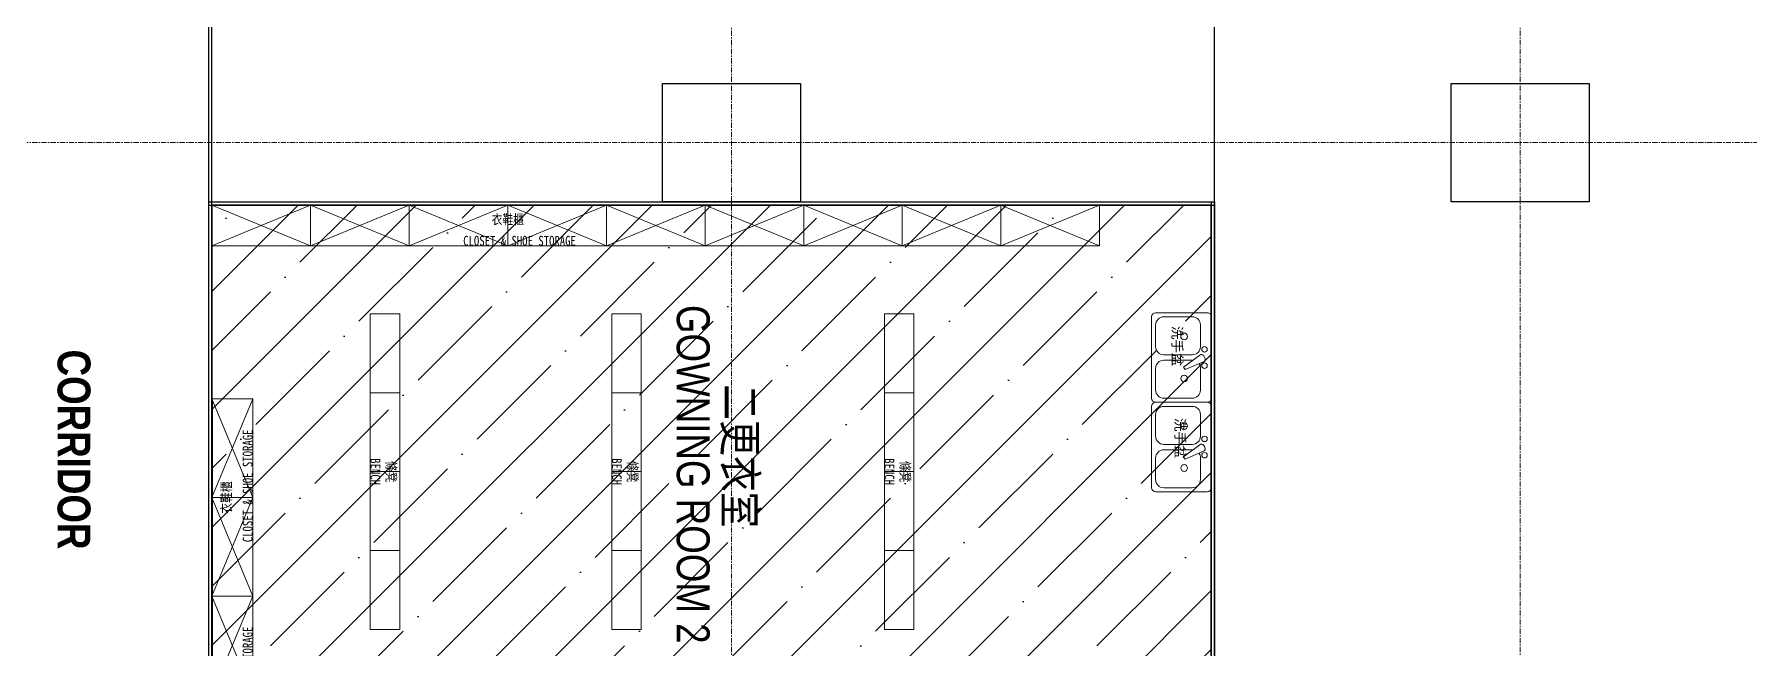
# Model space of a CAD drawing. Extents: x -15449 to 568150, y -1239737 to 53667.
# Drawn here: x 461811 to 487903, y -128236 to -118886 of the extents above; entities that cross this region are included whole.
import ezdxf

# ---------------------------------------------------------------- set-up
doc = ezdxf.new("R2010")
doc.units = 0
doc.header["$LTSCALE"] = 8
doc.linetypes.add('IDA - Grid Line', pattern=[3500, 2000, -500, 500, -500])
doc.layers.get('0').update_dxf_attribs({"color": 1, "linetype": 'CONTINUOUS'})
doc.layers.add('000_CTCI_CSA', color=7, linetype='CONTINUOUS')
doc.layers.add('高架地板', color=241, linetype='CONTINUOUS')
doc.layers.add('A-_ANOTGRID_E', color=7, linetype='CONTINUOUS', lineweight=9)
doc.layers.add('Block - Cargo Lift_dwg', color=7, linetype='CONTINUOUS', lineweight=9, true_color=0x767676)
doc.styles.add('Site Area', font='arial.ttf', dxfattribs={"width": 0.8})
doc.styles.add('x_plan$0$XFL10-layout-XXX$0$Standard', font='txt')

# ---------------------------------------------------------------- blocks, each defined once
blk = doc.blocks.new('column grid')
at = {"color": 252, "elevation": 0}
for points in [[(-48454.4, -70339.3), (-46354.4, -70339.3), (-46354.4, -72139.3), (-48454.4, -72139.3)], [(-36454.4, -70339.4), (-34354.4, -70339.4), (-34354.4, -72139.4), (-36454.4, -72139.4)]]:
    blk.add_lwpolyline(points, close=True, dxfattribs=at)
at = {"layer": 'A-_ANOTGRID_E', "color": 8, "linetype": 'IDA - Grid Line', "ltscale": 0.005, "true_color": 0x808080}
for p, q in [((-47404.4, 9427, 0), (-47404.4, -120414.2, 0)), ((-35404.4, 9427, 0), (-35404.4, -120414.2, 0)), ((29680.4, -71238.8, 0), (-104784.6, -71238.8, 0))]:
    blk.add_line(p, q, dxfattribs=at)
blk = doc.blocks.new('CTCI_Building Footprint and Grid')
at = {"color": 252}
blk.add_blockref('column grid', (1987651, -866033, 0), dxfattribs=at)
blk = doc.blocks.new('x_plan$0$XFL30-ARCH-PA$0$A$C61426207')
for p, q in [((0, 33, 0), (0, 451, 0)), ((33, 484, 0), (693, 484, 0)), ((365, 432, 0), (350, 423, 0)), ((397, 421, 0), (461, 271, 0)), ((726, 451, 0), (726, 33, 0)), ((33, 330, 0), (33, 99, 0)), ((275, 396, 0), (99, 396, 0)), ((341, 99, 0), (341, 330, 0)), ((441, 260, 0), (344, 390, 0)), ((385, 329, 0), (385, 99, 0)), ((627, 396, 0), (451, 396, 0)), ((693, 99, 0), (693, 330, 0)), ((461, 271, 0), (441, 260, 0)), ((693, 0, 0), (33, 0, 0)), ((99, 33, 0), (275, 33, 0)), ((451, 33, 0), (627, 33, 0))]:
    blk.add_line(p, q)
at = {"extrusion": (0, 0, -1)}
for centre, major_axis, start_param, end_param in [((33, 451, 0), (23.3, -23.3), 2.356194, 3.926991), ((361, 404, 0), (15.6, 15.6), 3.238243, 4.974188), ((376, 413, 0), (15.6, -15.6), 3.403392, 5.139337), ((693, 451, 0), (23.3, -23.3), 3.926991, 5.497787), ((99, 330, 0), (46.7, 46.7), 3.926991, 5.497787), ((275, 330, 0), (46.7, 46.7), 5.497787, 7.068583), ((451, 330, 0), (46.7, 46.7), 4.91497, 5.497787), ((627, 330, 0), (46.7, 46.7), 5.497787, 7.068583), ((33, 33, 0), (23.3, -23.3), 0.785398, 2.356194), ((99, 99, 0), (46.7, 46.7), 2.356194, 3.926991), ((275, 99, 0), (46.7, 46.7), 0.785398, 2.356194), ((451, 99, 0), (46.7, 46.7), 2.356194, 3.926991), ((627, 99, 0), (46.7, 46.7), 0.785398, 2.356194), ((693, 33, 0), (23.3, -23.3), 5.497787, 7.068583)]:
    blk.add_ellipse(centre, major_axis=major_axis, ratio=1, start_param=start_param, end_param=end_param, dxfattribs=at)
for centre, major_axis in [((297, 429, 0), (15.6, 15.6)), ((429, 429, 0), (15.6, 15.6)), ((192, 264, 0), (19.4, 19.4)), ((533, 264, 0), (19.4, 19.4))]:
    blk.add_ellipse(centre, major_axis=major_axis, ratio=1, dxfattribs=at)

msp = doc.modelspace()

# ---------------------------------------------------------------- hatches: boundary and pattern name
at = {"layer": '高架地板'}
h = msp.add_hatch(dxfattribs=at)
h.set_pattern_fill('ANSI35', color=256, scale=200)
h.paths.add_polyline_path([(479713.838, -121485.4155), (464513.6667, -121485.4155), (464519.1323, -133435.3981), (467513.5804, -133435.3967), (467513.8404, -140435.307), (473463.6699, -140435.3047), (473463.6699, -133985.4987), (479713.838, -133985.4983)])

# ---------------------------------------------------------------- linework, layer by layer
at = {"layer": '000_CTCI_CSA', "color": 8, "ltscale": 0.1, "true_color": 0x808080, "elevation": 0}
msp.add_lwpolyline([(479764.1147, -112577.0636), (509463.6678, -112577.0636), (509463.6678, -133434.7793), (512750.2089, -133434.7793), (512750.2092, -153234.7791), (483364.1147, -153234.7791), (483364.1147, -143635.4228), (479763.9769, -143635.4228), (479764.1147, -112577.0636)], dxfattribs=at)
at = {"layer": 'Block - Cargo Lift_dwg', "lineweight": -3}
for p, q in [((464463.6667, -133466.7371, 0), (464463.6667, -109434.7775, 0)), ((464513.6667, -133466.7371, 0), (464513.6667, -109434.7775, 0)), ((464463.6678, -121435.4182, 0), (479763.4284, -121435.4155, 0)), ((464463.6678, -121485.4182, 0), (479763.4284, -121485.4155, 0)), ((479713.8371, -121435.4167, 0), (479713.8383, -136935.4976, 0)), ((479763.8371, -121435.4167, 0), (479763.8383, -136935.4976, 0))]:
    msp.add_line(p, q, dxfattribs=at)
at = {"layer": 'Block - Cargo Lift_dwg', "color": 8, "ltscale": 2, "true_color": 0x808080}
for p, q in [((464513.6667, -121485.4182, 0), (466013.6667, -122105.4182, 0)), ((466013.6667, -121485.4182, 0), (464513.6667, -122105.4182, 0)), ((466013.6667, -121485.4325, 0), (467513.6667, -122105.4325, 0)), ((467513.6667, -121485.4325, 0), (466013.6667, -122105.4325, 0)), ((467513.7012, -121485.4182, 0), (469013.7012, -122105.4182, 0)), ((469013.7012, -121485.4182, 0), (467513.7012, -122105.4182, 0)), ((469013.7012, -121485.4182, 0), (470513.7012, -122105.4182, 0)), ((470513.7012, -121485.4182, 0), (469013.7012, -122105.4182, 0)), ((470513.7012, -121485.4325, 0), (472013.7012, -122105.4325, 0)), ((472013.7012, -121485.4325, 0), (470513.7012, -122105.4325, 0)), ((472013.7012, -121485.4325, 0), (473513.7012, -122105.4325, 0)), ((473513.7012, -121485.4325, 0), (472013.7012, -122105.4325, 0)), ((473513.7012, -121485.4325, 0), (475013.7012, -122105.4325, 0)), ((475013.7012, -121485.4325, 0), (473513.7012, -122105.4325, 0)), ((475013.7012, -121485.4325, 0), (476513.7012, -122105.4325, 0)), ((476513.7012, -121485.4325, 0), (475013.7012, -122105.4325, 0)), ((476513.7012, -121485.4325, 0), (478013.7012, -122105.4325, 0)), ((478013.7012, -121485.4325, 0), (476513.7012, -122105.4325, 0)), ((464513.6667, -125935.3981, 0), (465133.6667, -124435.3981, 0)), ((464513.6667, -124435.3981, 0), (465133.6667, -125935.3981, 0)), ((464513.6667, -127435.3981, 0), (465133.6667, -125935.3981, 0)), ((464513.6667, -125935.3981, 0), (465133.6667, -127435.3981, 0)), ((464513.6667, -128935.3981, 0), (465133.6667, -127435.3981, 0)), ((464513.6667, -127435.3981, 0), (465133.6667, -128935.3981, 0))]:
    msp.add_line(p, q, dxfattribs=at)
at = {"layer": 'Block - Cargo Lift_dwg', "color": 8, "ltscale": 0.1, "true_color": 0x808080, "elevation": 0}
for points in [[(449164.1147, -97435.2307), (459364.1147, -97435.2307), (459364.1147, -109434.7793), (464463.6678, -109434.7793), (464463.6678, -136485.2703), (464463.8694, -136485.3036), (464463.8694, -140484.956), (459663.6686, -140485.2703), (459663.6698, -119634.7793), (459664.675, -119499.0799), (456363.6701, -116649.796), (456363.6701, -102245.5674), (449164.1124, -102245.5641), (449163.8996, -97435.2307)], [(479764.1147, -134885.4988), (473463.6678, -134885.4988), (473463.67, -140485.2981), (464463.67, -140485.2981), (464463.6678, -121435.4167), (479764.1147, -121435.4167), (479764.1147, -134885.4988)]]:
    msp.add_lwpolyline(points, dxfattribs=at)
msp.add_lwpolyline([(464463.6678, -109434.7793), (479764.1147, -109434.7793), (479764.1147, -121435.4167), (464463.6678, -121435.4167)], close=True, dxfattribs=at)
at = {"layer": 'Block - Cargo Lift_dwg', "color": 8, "true_color": 0x808080, "elevation": 0}
for points in [[(467513.817, -140385.1853), (467513.5837, -140385.1854), (467513.8404, -140435.307), (473463.6699, -140435.3047), (473463.6699, -133985.4987), (479713.53, -133985.4987), (479713.8371, -121485.4155), (464513.6667, -121485.4182), (464519.1323, -133435.3981), (467513.5804, -133435.2868), (467513.817, -140385.1853)], [(464513.6667, -121485.4182), (464519.1323, -133435.3981), (467513.5804, -133435.3967), (467513.8404, -140435.307), (473463.6699, -140435.3047), (473463.6699, -133985.4987), (479713.838, -133985.4983), (479713.838, -121485.4155), (464513.6667, -121485.4155)]]:
    msp.add_lwpolyline(points, dxfattribs=at)
at = {"layer": 'Block - Cargo Lift_dwg', "color": 8, "ltscale": 2, "true_color": 0x808080, "elevation": 0}
for points in [[(464513.6667, -121485.4182), (466013.6667, -121485.4182), (466013.6667, -122105.4182), (464513.6667, -122105.4182)], [(466013.6667, -121485.4325), (467513.6667, -121485.4325), (467513.6667, -122105.4325), (466013.6667, -122105.4325)], [(470513.7012, -121485.4325), (472013.7012, -121485.4325), (472013.7012, -122105.4325), (470513.7012, -122105.4325)], [(472013.7012, -121485.4325), (473513.7012, -121485.4325), (473513.7012, -122105.4325), (472013.7012, -122105.4325)], [(473513.7012, -121485.4325), (475013.7012, -121485.4325), (475013.7012, -122105.4325), (473513.7012, -122105.4325)], [(475013.7012, -121485.4325), (476513.7012, -121485.4325), (476513.7012, -122105.4325), (475013.7012, -122105.4325)], [(476513.7012, -121485.4325), (478013.7012, -121485.4325), (478013.7012, -122105.4325), (476513.7012, -122105.4325)]]:
    msp.add_lwpolyline(points, close=True, dxfattribs=at)
at = {"layer": 'Block - Cargo Lift_dwg', "color": 8, "true_color": 0x808080, "elevation": 0}
for points in [[(467513.7012, -121485.4182), (469013.7012, -121485.4182), (469013.7012, -122105.4182), (467513.7012, -122105.4182)], [(469013.7012, -121485.4182), (470513.7012, -121485.4182), (470513.7012, -122105.4182), (469013.7012, -122105.4182)], [(464513.6667, -125935.3981), (464513.6667, -124435.3981), (465133.6667, -124435.3981), (465133.6667, -125935.3981)], [(464513.6667, -127435.3981), (464513.6667, -125935.3981), (465133.6667, -125935.3981), (465133.6667, -127435.3981)], [(464513.6667, -128935.3981), (464513.6667, -127435.3981), (465133.6667, -127435.3981), (465133.6667, -128935.3981)]]:
    msp.add_lwpolyline(points, close=True, dxfattribs=at)
at = {"layer": 'Block - Cargo Lift_dwg', "color": 8, "ltscale": 2, "true_color": 0x808080}
for points in [[(467372, -123141), (467372, -124341), (466922, -124341), (466922, -123141)], [(471044, -123141), (471044, -124341), (470594, -124341), (470594, -123141)], [(475191, -123141), (475191, -124341), (474741, -124341), (474741, -123141)], [(467372, -124341), (467372, -125541), (466922, -125541), (466922, -124341)], [(471044, -124341), (471044, -125541), (470594, -125541), (470594, -124341)], [(475191, -124341), (475191, -125541), (474741, -125541), (474741, -124341)], [(467372, -125541), (467372, -126741), (466922, -126741), (466922, -125541)], [(471044, -125541), (471044, -126741), (470594, -126741), (470594, -125541)], [(475191, -125541), (475191, -126741), (474741, -126741), (474741, -125541)], [(467372, -126741), (467372, -127941), (466922, -127941), (466922, -126741)], [(471044, -126741), (471044, -127941), (470594, -127941), (470594, -126741)], [(475191, -126741), (475191, -127941), (474741, -127941), (474741, -126741)]]:
    msp.add_lwpolyline(points, close=True, dxfattribs=at)
at = {"layer": '高架地板', "lineweight": -3, "elevation": 0}
msp.add_lwpolyline([(464513.6667, -121485.4182), (464519.1323, -133435.3981), (467513.5804, -133435.3967), (467513.8404, -140435.307), (473463.6699, -140435.3047), (473463.6699, -133985.4987), (479713.838, -133985.4983), (479713.838, -121485.4155), (464513.6667, -121485.4155)], dxfattribs=at)

# ---------------------------------------------------------------- block references
at = {"layer": '000_CTCI_CSA', "color": 2}
msp.add_blockref('CTCI_Building Footprint and Grid', (-1467832.5298, 816737), dxfattribs=at)
at = {"layer": 'Block - Cargo Lift_dwg', "color": 8, "true_color": 0x808080, "xscale": 1.876704683683233, "yscale": 1.876704683683233, "zscale": 1.876704683683233, "rotation": 270}
for p in [(478805.5119, -123123.2072, 0), (478805.5119, -124485.6948, 0)]:
    msp.add_blockref('x_plan$0$XFL30-ARCH-PA$0$A$C61426207', p, dxfattribs=at)

# ---------------------------------------------------------------- texts
at = {"layer": 'Block - Cargo Lift_dwg', "color": 8, "true_color": 0x808080, "style": 'Site Area', "width": 0.8}
for s, p in [('GOWNING ROOM 2', (471583.5266, -123004.6576)), ('二更衣室', (472299.5266, -124211.6576))]:
    msp.add_text(s, height=500, rotation=270, dxfattribs=at).set_placement(p)
at = {"layer": 'Block - Cargo Lift_dwg', "color": 8, "true_color": 0x808080, "char_height": 150, "width": 3932.66432, "attachment_point": 8, "style": 'Site Area'}
for s, insert in [('{\\fSimSun|b0|i0|c134|p2;衣鞋櫃}', (469013.7012, -121795.4182, 0)), ('\\pxt5;{\\fSimSun|b1|i0|c0|p2;CLOSET & SHOE STORAGE}', (469191.7012, -122105.4182, 0))]:
    msp.add_mtext(s, dxfattribs=dict(at, insert=insert))
at = {"layer": 'Block - Cargo Lift_dwg', "color": 8, "ltscale": 2, "true_color": 0x808080, "char_height": 150, "width": 1047.851385, "attachment_point": 8, "rotation": 270, "style": 'x_plan$0$XFL10-layout-XXX$0$Standard'}
for insert in [(479105.1103, -123630.971, 0), (479149.3829, -125030.6717, 0)]:
    msp.add_mtext('{\\fSimSun|b1|i0|c134|p2;洗手盆}', dxfattribs=dict(at, insert=insert))
at = {"layer": 'Block - Cargo Lift_dwg', "color": 8, "true_color": 0x808080, "insert": (462665, -123684), "char_height": 500, "attachment_point": 1, "rotation": 270, "style": 'Site Area'}
msp.add_mtext_dynamic_manual_height_columns('{\\fArial|b1|i0|c0|p34;CORRIDOR}', width=10190.890092, gutter_width=24254.764, heights=[0], dxfattribs=at)
at = {"layer": 'Block - Cargo Lift_dwg', "color": 8, "true_color": 0x808080, "char_height": 150, "width": 3932.66432, "attachment_point": 8, "style": 'Site Area'}
for s, insert, rotation in [('\\pxt5;{\\fSimSun|b1|i0|c0|p2;CLOSET & SHOE STORAGE}', (465133.6667, -125757.3981, 0), 90), ('{\\fSimSun|b1|i0|c0|p2;BENCH}', (466922, -125541), 270), ('{\\fSimSun|b1|i0|c134|p2;條凳}', (467147, -125541), 270), ('{\\fSimSun|b1|i0|c0|p2;BENCH}', (470594, -125541), 270), ('{\\fSimSun|b1|i0|c134|p2;條凳}', (470819, -125541), 270), ('{\\fSimSun|b1|i0|c0|p2;BENCH}', (474741, -125541), 270), ('{\\fSimSun|b1|i0|c134|p2;條凳}', (474966, -125541), 270), ('{\\fSimSun|b0|i0|c134|p2;衣鞋櫃}', (464823.6667, -125935.3981, 0), 90), ('\\pxt5;{\\fSimSun|b1|i0|c0|p2;CLOSET & SHOE STORAGE}', (465133.6667, -128757.3981, 0), 90)]:
    msp.add_mtext(s, dxfattribs=dict(at, insert=insert, rotation=rotation))

doc.saveas('drawing.dxf')
